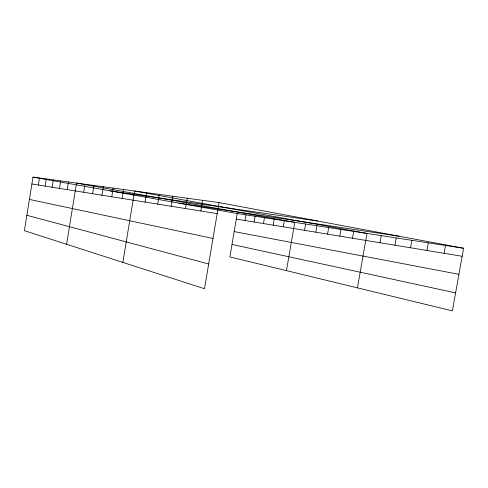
<?xml version="1.0" encoding="UTF-8"?>
<svg xmlns="http://www.w3.org/2000/svg" width="488" height="488" viewBox="0 0 488 488"><rect width="100%" height="100%" fill="white"/><g stroke="black" fill="none" stroke-linecap="round" stroke-linejoin="round"><path stroke-width="0.73" d="M219.033 202.581L33.001 177.126L24.4 230.678L204.509 288.731L219.033 202.581L463.6 248.258L452.382 310.874L229.885 256.932L237.235 213.524L463.6 248.258M38.357 185.019L39.479 178.016M45.091 186.099L46.244 178.937M52.124 187.221L53.308 179.907M59.481 188.399L60.695 180.92M67.185 189.631L68.424 181.975M66.582 244.274L76.525 183.085L294.758 222.351L286.456 270.645M83.716 192.272L85.022 184.244M92.604 193.693L93.946 185.464M101.943 195.194L103.328 186.751M111.782 196.768L113.204 188.1M122.153 198.427L123.617 189.527M122.842 262.404L134.615 191.028L366.976 233.435L357.448 287.859M145.046 202.087L146.601 192.669M157.709 204.112L159.32 194.413M171.178 206.265L172.844 196.261M185.513 208.559L187.239 198.232M200.812 211.005L202.605 200.33M245.037 220.521L245.995 214.866M254.083 222.009L255.065 216.257M263.459 223.553L264.453 217.703M273.17 225.151L274.189 219.191M283.241 226.81L284.284 220.741M304.549 230.324L305.634 224.016M315.834 232.178L316.944 225.755M327.564 234.112L328.699 227.56M339.776 236.125L340.935 229.433M352.495 238.217L353.684 231.391M380.024 242.749L381.274 235.625M394.945 245.208L396.225 237.918M410.567 247.782L411.884 240.322M426.939 250.478L428.293 242.841M444.117 253.309L445.514 245.482M110.142 190.875L317.767 221.021M178.919 203.13L399.086 236.21M31.897 183.988L217.172 213.622M236.296 219.081L462.16 256.279M33.001 177.126L237.235 213.524M234.179 231.58L458.927 274.323M29.42 199.415L212.988 238.461M231.995 244.451L455.603 292.885M26.87 215.287L208.681 263.996"/></g></svg>
